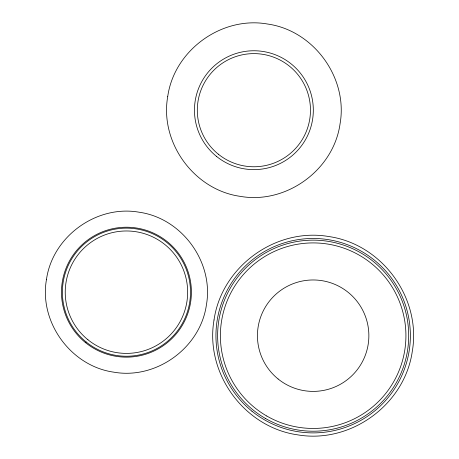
<?xml version="1.0" encoding="UTF-8"?>
<svg xmlns="http://www.w3.org/2000/svg" width="459" height="459" viewBox="0 0 459 459"><rect width="100%" height="100%" fill="white"/><g stroke="black" fill="none" stroke-linecap="round" stroke-linejoin="round"><path stroke-width="0.69" d="M46.468 279.52C38.889 322.143 70.898 366.196 113.775 372.163C156.404 379.742 200.451 347.733 206.418 304.856C213.997 262.227 181.988 218.174 139.111 212.213C96.482 204.634 52.435 236.637 46.468 279.52M167.724 96.545C159.56 142.468 194.042 189.928 240.241 196.354C286.169 204.519 333.63 170.037 340.056 123.838C348.22 77.91 313.738 30.449 267.54 24.023C221.611 15.858 174.15 50.341 167.724 96.545M214.026 319.98C204.777 373.087 244.09 427.197 297.455 434.816C350.567 444.06 404.672 404.746 412.291 351.382C421.54 298.275 382.227 244.165 328.856 236.546C275.75 227.303 221.64 266.616 214.026 319.98M218.283 154.161A56.583 56.583 0 0 0 309.773 119.042A56.583 56.583 0 0 0 233.614 57.369A56.583 56.583 0 0 0 218.283 154.161M216.487 156.376A59.429 59.429 0 0 0 312.59 119.489A59.429 59.429 0 0 0 232.593 54.707A59.429 59.429 0 0 0 216.487 156.376M278.097 378.979A55.711 55.711 0 0 0 368.181 344.393A55.711 55.711 0 0 0 293.192 283.668A55.711 55.711 0 0 0 278.097 378.979M266.777 416.02A92.764 92.764 0 0 0 405.922 335.678A92.764 92.764 0 0 0 266.777 255.342A92.764 92.764 0 0 0 266.777 416.02M265.388 418.419A95.541 95.541 0 0 0 408.694 335.678A95.541 95.541 0 0 0 265.388 252.943A95.541 95.541 0 0 0 265.388 418.419M251.98 411.23A97.216 97.216 0 0 0 409.176 350.888A97.216 97.216 0 0 0 278.32 244.922A97.216 97.216 0 0 0 251.98 411.23M87.921 339.752A61.208 61.208 0 0 0 186.899 301.764A61.208 61.208 0 0 0 104.509 235.042A61.208 61.208 0 0 0 87.921 339.752M86.131 341.972A64.059 64.059 0 0 0 189.71 302.206A64.059 64.059 0 0 0 103.487 232.386A64.059 64.059 0 0 0 86.131 341.972M85.558 342.672A64.966 64.966 0 0 0 190.605 302.349A64.966 64.966 0 0 0 103.16 231.537A64.966 64.966 0 0 0 85.558 342.672"/></g></svg>
